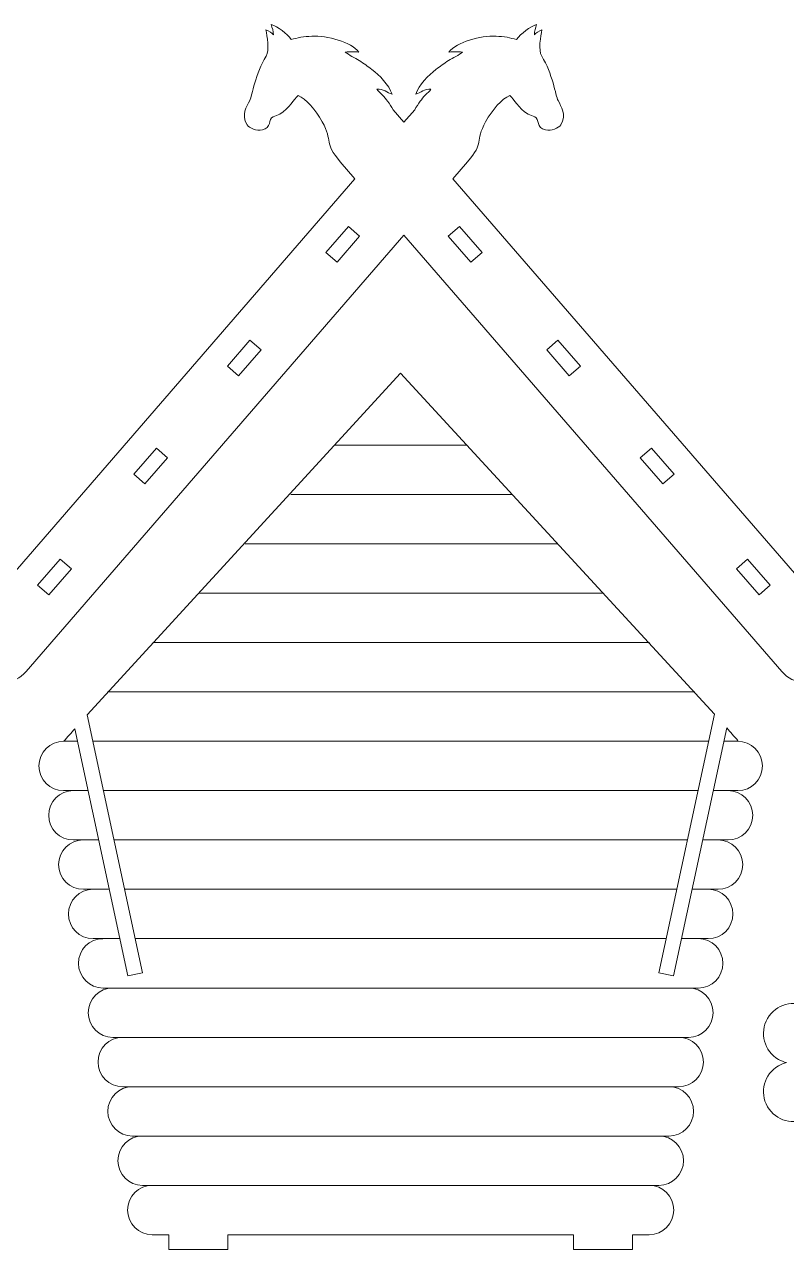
# Model space of a CAD drawing. Header units: millimetres. Extents: x 152 to 711, y -359 to 72.
# Drawn here: x 262.9 to 417.3, y -176.5 to 71.8 of the extents above; entities that cross this region are included whole.
import ezdxf

# ---------------------------------------------------------------- set-up
doc = ezdxf.new("R2010")
doc.units = ezdxf.units.MM
doc.header["$MEASUREMENT"] = 0
doc.layers.add('layer 1', color=7, linetype='Continuous')

msp = doc.modelspace()

# ---------------------------------------------------------------- linework, layer by layer
at = {"layer": 'layer 1', "color": 250, "lineweight": 20}
for points, knots in [([(341.9623, 54.5174), (341.9623, 54.5174), (339.7864, 52.0042), (339.7864, 52.0042), (339.7864, 52.0042), (339.7864, 52.0042), (337.6104, 54.5175), (337.6104, 54.5175), (337.6104, 54.5175), (337.2659, 55.1226), (336.8834, 55.701), (336.4678, 56.246), (336.4678, 56.246), (336.1497, 56.6633), (335.8528, 57.0861), (335.4569, 57.4825), (335.4569, 57.4825), (334.9662, 57.9737), (334.6144, 58.2082), (334.3272, 58.7066), (334.3272, 58.7066), (335.5585, 58.7201), (336.4356, 58.029), (337.3859, 57.6793), (337.3859, 57.6793), (336.7781, 59.5177), (334.7922, 61.5908), (333.3098, 62.6906), (333.3098, 62.6906), (332.4068, 63.3605), (331.6926, 63.8767), (330.7303, 64.5038), (330.7303, 64.5038), (329.8519, 65.076), (328.6418, 65.6205), (327.9085, 66.1741), (327.9085, 66.1741), (328.9759, 66.4073), (329.6535, 66.2425), (330.6603, 66.2208), (330.6603, 66.2208), (329.1253, 68.2167), (324.2448, 69.6007), (321.103, 69.4392), (321.103, 69.4392), (320.3542, 69.4006), (319.6243, 69.3359), (318.8842, 69.2147), (318.8842, 69.2147), (318.1842, 69.1), (317.604, 68.8495), (316.9735, 68.7963), (316.9735, 68.7963), (316.1024, 69.9047), (314.2183, 71.4159), (312.893, 71.806), (312.893, 71.806), (313.0811, 71.1296), (313.3783, 70.4198), (313.3388, 69.6812), (313.3388, 69.6812), (313.1526, 70.0541), (312.4161, 70.494), (311.8223, 70.7183), (311.8223, 70.7183), (312.0737, 69.5173), (312.6112, 66.5461), (311.8692, 65.3825), (311.8692, 65.3825), (309.677, 61.9449), (309.0717, 57.3988), (308.5391, 56.3719), (308.5391, 56.3719), (307.959, 55.2537), (306.7461, 53.4939), (307.997, 51.5011), (307.997, 51.5011), (308.4803, 50.7311), (309.9267, 50.2254), (311.103, 50.4399), (311.103, 50.4399), (313.0217, 50.7897), (312.237, 52.5978), (313.2941, 53.106), (313.2941, 53.106), (313.2941, 53.106), (314.6256, 53.6574), (314.6256, 53.6574), (314.6256, 53.6574), (316.6715, 54.8075), (317.4371, 56.7024), (318.3299, 57.4193), (318.3299, 57.4193), (319.9219, 56.762), (321.9028, 54.5284), (323.2267, 52.1084), (323.2267, 52.1084), (325.491, 47.9696), (323.4413, 47.9666), (326.8897, 43.9837), (326.8897, 43.9837), (326.8897, 43.9837), (329.8661, 40.5461), (329.8661, 40.5461), (329.8661, 40.5461), (329.8661, 40.5461), (251.8785, -49.5306), (251.8785, -49.5306), (251.8785, -49.5306), (249.5352, -52.2372), (249.8314, -56.356), (252.538, -58.6993), (252.538, -58.6993), (252.538, -58.6993), (254.0501, -60.0084), (254.0501, -60.0084), (254.0501, -60.0084), (256.7567, -62.3517), (260.8755, -62.0555), (263.2188, -59.3489), (263.2188, -59.3489), (263.2188, -59.3489), (339.7864, 29.0879), (339.7864, 29.0879), (339.7864, 29.0879), (339.7864, 29.0879), (416.354, -59.3488), (416.354, -59.3488), (416.354, -59.3488), (418.6973, -62.0554), (422.8161, -62.3517), (425.5227, -60.0083), (425.5227, -60.0083), (425.5227, -60.0083), (427.0348, -58.6992), (427.0348, -58.6992), (427.0348, -58.6992), (429.7414, -56.3559), (430.0376, -52.2371), (427.6943, -49.5305), (427.6943, -49.5305), (427.6943, -49.5305), (349.7068, 40.5461), (349.7068, 40.5461), (349.7068, 40.5461), (349.7068, 40.5461), (352.683, 43.9836), (352.683, 43.9836), (352.683, 43.9836), (356.1314, 47.9665), (354.0817, 47.9695), (356.346, 52.1083), (356.346, 52.1083), (357.6699, 54.5283), (359.6508, 56.7619), (361.2428, 57.4192), (361.2428, 57.4192), (362.1356, 56.7023), (362.9012, 54.8074), (364.9471, 53.6573), (364.9471, 53.6573), (364.9471, 53.6573), (366.2786, 53.1059), (366.2786, 53.1059), (366.2786, 53.1059), (367.3357, 52.5977), (366.551, 50.7896), (368.4697, 50.4398), (368.4697, 50.4398), (369.646, 50.2253), (371.0924, 50.731), (371.5757, 51.501), (371.5757, 51.501), (372.8266, 53.4938), (371.6137, 55.2536), (371.0336, 56.3718), (371.0336, 56.3718), (370.501, 57.3987), (369.8957, 61.9448), (367.7035, 65.3824), (367.7035, 65.3824), (366.9615, 66.546), (367.499, 69.5172), (367.7504, 70.7182), (367.7504, 70.7182), (367.1566, 70.4939), (366.4201, 70.054), (366.2339, 69.6811), (366.2339, 69.6811), (366.1944, 70.4197), (366.4916, 71.1295), (366.6797, 71.8059), (366.6797, 71.8059), (365.3544, 71.4158), (363.4703, 69.9046), (362.5992, 68.7962), (362.5992, 68.7962), (361.9687, 68.8494), (361.3885, 69.0999), (360.6885, 69.2146), (360.6885, 69.2146), (359.9484, 69.3358), (359.2185, 69.4005), (358.4697, 69.4391), (358.4697, 69.4391), (355.3279, 69.6006), (350.4474, 68.2166), (348.9124, 66.2207), (348.9124, 66.2207), (349.9192, 66.2424), (350.5968, 66.4072), (351.6642, 66.174), (351.6642, 66.174), (350.9309, 65.6204), (349.7208, 65.0759), (348.8424, 64.5037), (348.8424, 64.5037), (347.8801, 63.8766), (347.1659, 63.3604), (346.2629, 62.6905), (346.2629, 62.6905), (344.7805, 61.5907), (342.7946, 59.5176), (342.1868, 57.6792), (342.1868, 57.6792), (343.1371, 58.0289), (344.0142, 58.72), (345.2455, 58.7065), (345.2455, 58.7065), (344.9583, 58.2081), (344.6065, 57.9736), (344.1158, 57.4824), (344.1158, 57.4824), (343.7199, 57.086), (343.423, 56.6632), (343.1049, 56.2459), (343.1049, 56.2459), (342.6893, 55.7009), (342.3068, 55.1225), (341.9623, 54.5174)], [0, 0, 0, 0, 0.01639344, 0.01639344, 0.01639344, 0.01639344, 0.03278689, 0.03278689, 0.03278689, 0.03278689, 0.04918033, 0.04918033, 0.04918033, 0.04918033, 0.06557377, 0.06557377, 0.06557377, 0.06557377, 0.08196721, 0.08196721, 0.08196721, 0.08196721, 0.09836066, 0.09836066, 0.09836066, 0.09836066, 0.1147541, 0.1147541, 0.1147541, 0.1147541, 0.13114754, 0.13114754, 0.13114754, 0.13114754, 0.14754098, 0.14754098, 0.14754098, 0.14754098, 0.16393443, 0.16393443, 0.16393443, 0.16393443, 0.18032787, 0.18032787, 0.18032787, 0.18032787, 0.19672131, 0.19672131, 0.19672131, 0.19672131, 0.21311475, 0.21311475, 0.21311475, 0.21311475, 0.2295082, 0.2295082, 0.2295082, 0.2295082, 0.24590164, 0.24590164, 0.24590164, 0.24590164, 0.26229508, 0.26229508, 0.26229508, 0.26229508, 0.27868852, 0.27868852, 0.27868852, 0.27868852, 0.29508197, 0.29508197, 0.29508197, 0.29508197, 0.31147541, 0.31147541, 0.31147541, 0.31147541, 0.32786885, 0.32786885, 0.32786885, 0.32786885, 0.3442623, 0.3442623, 0.3442623, 0.3442623, 0.36065574, 0.36065574, 0.36065574, 0.36065574, 0.37704918, 0.37704918, 0.37704918, 0.37704918, 0.39344262, 0.39344262, 0.39344262, 0.39344262, 0.40983607, 0.40983607, 0.40983607, 0.40983607, 0.42622951, 0.42622951, 0.42622951, 0.42622951, 0.44262295, 0.44262295, 0.44262295, 0.44262295, 0.45901639, 0.45901639, 0.45901639, 0.45901639, 0.47540984, 0.47540984, 0.47540984, 0.47540984, 0.49180328, 0.49180328, 0.49180328, 0.49180328, 0.50819672, 0.50819672, 0.50819672, 0.50819672, 0.52459016, 0.52459016, 0.52459016, 0.52459016, 0.54098361, 0.54098361, 0.54098361, 0.54098361, 0.55737705, 0.55737705, 0.55737705, 0.55737705, 0.57377049, 0.57377049, 0.57377049, 0.57377049, 0.59016393, 0.59016393, 0.59016393, 0.59016393, 0.60655738, 0.60655738, 0.60655738, 0.60655738, 0.62295082, 0.62295082, 0.62295082, 0.62295082, 0.63934426, 0.63934426, 0.63934426, 0.63934426, 0.6557377, 0.6557377, 0.6557377, 0.6557377, 0.67213115, 0.67213115, 0.67213115, 0.67213115, 0.68852459, 0.68852459, 0.68852459, 0.68852459, 0.70491803, 0.70491803, 0.70491803, 0.70491803, 0.72131148, 0.72131148, 0.72131148, 0.72131148, 0.73770492, 0.73770492, 0.73770492, 0.73770492, 0.75409836, 0.75409836, 0.75409836, 0.75409836, 0.7704918, 0.7704918, 0.7704918, 0.7704918, 0.78688525, 0.78688525, 0.78688525, 0.78688525, 0.80327869, 0.80327869, 0.80327869, 0.80327869, 0.81967213, 0.81967213, 0.81967213, 0.81967213, 0.83606557, 0.83606557, 0.83606557, 0.83606557, 0.85245902, 0.85245902, 0.85245902, 0.85245902, 0.86885246, 0.86885246, 0.86885246, 0.86885246, 0.8852459, 0.8852459, 0.8852459, 0.8852459, 0.90163934, 0.90163934, 0.90163934, 0.90163934, 0.91803279, 0.91803279, 0.91803279, 0.91803279, 0.93442623, 0.93442623, 0.93442623, 0.93442623, 0.95081967, 0.95081967, 0.95081967, 0.95081967, 0.96721311, 0.96721311, 0.96721311, 0.96721311, 1, 1, 1, 1]), ([(323.9624, 25.5915), (323.9624, 25.5915), (326.2305, 23.6278), (326.2305, 23.6278), (326.2305, 23.6278), (326.2305, 23.6278), (330.8124, 28.9199), (330.8124, 28.9199), (330.8124, 28.9199), (330.8124, 28.9199), (328.5443, 30.8836), (328.5443, 30.8836), (328.5443, 30.8836), (328.5443, 30.8836), (323.9624, 25.5915), (323.9624, 25.5915)], [0, 0, 0, 0, 0.2, 0.2, 0.2, 0.2, 0.4, 0.4, 0.4, 0.4, 0.6, 0.6, 0.6, 0.6, 1, 1, 1, 1]), ([(355.61, 25.5915), (355.61, 25.5915), (353.3419, 23.6278), (353.3419, 23.6278), (353.3419, 23.6278), (353.3419, 23.6278), (348.76, 28.9199), (348.76, 28.9199), (348.76, 28.9199), (348.76, 28.9199), (351.0281, 30.8836), (351.0281, 30.8836), (351.0281, 30.8836), (351.0281, 30.8836), (355.61, 25.5915), (355.61, 25.5915)], [0, 0, 0, 0, 0.2, 0.2, 0.2, 0.2, 0.4, 0.4, 0.4, 0.4, 0.6, 0.6, 0.6, 0.6, 1, 1, 1, 1]), ([(304.0152, 2.5523), (304.0152, 2.5523), (306.2833, 0.5886), (306.2833, 0.5886), (306.2833, 0.5886), (306.2833, 0.5886), (310.8652, 5.8807), (310.8652, 5.8807), (310.8652, 5.8807), (310.8652, 5.8807), (308.5971, 7.8444), (308.5971, 7.8444), (308.5971, 7.8444), (308.5971, 7.8444), (304.0152, 2.5523), (304.0152, 2.5523)], [0, 0, 0, 0, 0.2, 0.2, 0.2, 0.2, 0.4, 0.4, 0.4, 0.4, 0.6, 0.6, 0.6, 0.6, 1, 1, 1, 1]), ([(375.5572, 2.5523), (375.5572, 2.5523), (373.2891, 0.5886), (373.2891, 0.5886), (373.2891, 0.5886), (373.2891, 0.5886), (368.7072, 5.8807), (368.7072, 5.8807), (368.7072, 5.8807), (368.7072, 5.8807), (370.9753, 7.8444), (370.9753, 7.8444), (370.9753, 7.8444), (370.9753, 7.8444), (375.5572, 2.5523), (375.5572, 2.5523)], [0, 0, 0, 0, 0.2, 0.2, 0.2, 0.2, 0.4, 0.4, 0.4, 0.4, 0.6, 0.6, 0.6, 0.6, 1, 1, 1, 1]), ([(285.0485, -19.3545), (285.0485, -19.3545), (287.3166, -21.3182), (287.3166, -21.3182), (287.3166, -21.3182), (287.3166, -21.3182), (291.8985, -16.0261), (291.8985, -16.0261), (291.8985, -16.0261), (291.8985, -16.0261), (289.6304, -14.0624), (289.6304, -14.0624), (289.6304, -14.0624), (289.6304, -14.0624), (285.0485, -19.3545), (285.0485, -19.3545)], [0, 0, 0, 0, 0.2, 0.2, 0.2, 0.2, 0.4, 0.4, 0.4, 0.4, 0.6, 0.6, 0.6, 0.6, 1, 1, 1, 1]), ([(394.5239, -19.3545), (394.5239, -19.3545), (392.2558, -21.3182), (392.2558, -21.3182), (392.2558, -21.3182), (392.2558, -21.3182), (387.6739, -16.0261), (387.6739, -16.0261), (387.6739, -16.0261), (387.6739, -16.0261), (389.942, -14.0624), (389.942, -14.0624), (389.942, -14.0624), (389.942, -14.0624), (394.5239, -19.3545), (394.5239, -19.3545)], [0, 0, 0, 0, 0.2, 0.2, 0.2, 0.2, 0.4, 0.4, 0.4, 0.4, 0.6, 0.6, 0.6, 0.6, 1, 1, 1, 1]), ([(265.5651, -41.858), (265.5651, -41.858), (267.8332, -43.8217), (267.8332, -43.8217), (267.8332, -43.8217), (267.8332, -43.8217), (272.4151, -38.5296), (272.4151, -38.5296), (272.4151, -38.5296), (272.4151, -38.5296), (270.147, -36.5659), (270.147, -36.5659), (270.147, -36.5659), (270.147, -36.5659), (265.5651, -41.858), (265.5651, -41.858)], [0, 0, 0, 0, 0.2, 0.2, 0.2, 0.2, 0.4, 0.4, 0.4, 0.4, 0.6, 0.6, 0.6, 0.6, 1, 1, 1, 1]), ([(414.0073, -41.858), (414.0073, -41.858), (411.7392, -43.8217), (411.7392, -43.8217), (411.7392, -43.8217), (411.7392, -43.8217), (407.1573, -38.5296), (407.1573, -38.5296), (407.1573, -38.5296), (407.1573, -38.5296), (409.4254, -36.5659), (409.4254, -36.5659), (409.4254, -36.5659), (409.4254, -36.5659), (414.0073, -41.858), (414.0073, -41.858)], [0, 0, 0, 0, 0.2, 0.2, 0.2, 0.2, 0.4, 0.4, 0.4, 0.4, 0.6, 0.6, 0.6, 0.6, 1, 1, 1, 1])]:
    msp.add_open_spline(points, degree=3, knots=knots, dxfattribs=at)
at = {"layer": 'layer 1', "color": 250, "lineweight": 9}
msp.add_open_spline([(290.8011, -173.4767), (290.8011, -173.4767), (292.1286, -173.4767), (292.1286, -173.4767), (292.1286, -173.4767), (292.1286, -173.4767), (292.1286, -176.4767), (292.1286, -176.4767), (292.1286, -176.4767), (292.1286, -176.4767), (304.1286, -176.4767), (304.1286, -176.4767), (304.1286, -176.4767), (304.1286, -176.4767), (304.1286, -173.4767), (304.1286, -173.4767), (304.1286, -173.4767), (304.1286, -173.4767), (374.1286, -173.4767), (374.1286, -173.4767), (374.1286, -173.4767), (374.1286, -173.4767), (374.1286, -176.4767), (374.1286, -176.4767), (374.1286, -176.4767), (374.1286, -176.4767), (386.1286, -176.4767), (386.1286, -176.4767), (386.1286, -176.4767), (386.1286, -176.4767), (386.1286, -173.4767), (386.1286, -173.4767), (386.1286, -173.4767), (386.1286, -173.4767), (389.458, -173.4767), (389.458, -173.4767), (389.458, -173.4767), (392.2118, -173.4767), (394.458, -171.2306), (394.458, -168.4767), (394.458, -168.4767), (394.458, -165.7228), (392.2119, -163.4767), (389.458, -163.4767), (389.458, -163.4767), (389.458, -163.4767), (391.4376, -163.4767), (391.4376, -163.4767), (391.4376, -163.4767), (394.1914, -163.4767), (396.4376, -161.2306), (396.4376, -158.4767), (396.4376, -158.4767), (396.4376, -155.7228), (394.1915, -153.4767), (391.4376, -153.4767), (391.4376, -153.4767), (391.4376, -153.4767), (393.4701, -153.4767), (393.4701, -153.4767), (393.4701, -153.4767), (396.2239, -153.4767), (398.4701, -151.2306), (398.4701, -148.4767), (398.4701, -148.4767), (398.4701, -145.7228), (396.224, -143.4767), (393.4701, -143.4767), (393.4701, -143.4767), (393.4701, -143.4767), (395.4497, -143.4767), (395.4497, -143.4767), (395.4497, -143.4767), (398.2035, -143.4767), (400.4497, -141.2306), (400.4497, -138.4767), (400.4497, -138.4767), (400.4497, -135.7228), (398.2036, -133.4767), (395.4497, -133.4767), (395.4497, -133.4767), (395.4497, -133.4767), (397.4349, -133.4767), (397.4349, -133.4767), (397.4349, -133.4767), (400.1887, -133.4767), (402.4349, -131.2306), (402.4349, -128.4767), (402.4349, -128.4767), (402.4349, -125.7228), (400.1888, -123.4767), (397.4349, -123.4767), (397.4349, -123.4767), (397.4349, -123.4767), (399.4145, -123.4767), (399.4145, -123.4767), (399.4145, -123.4767), (402.1683, -123.4767), (404.4145, -121.2306), (404.4145, -118.4767), (404.4145, -118.4767), (404.4145, -115.7228), (402.1684, -113.4767), (399.4145, -113.4767), (399.4145, -113.4767), (399.4145, -113.4767), (401.447, -113.4767), (401.447, -113.4767), (401.447, -113.4767), (404.2008, -113.4767), (406.447, -111.2306), (406.447, -108.4767), (406.447, -108.4767), (406.447, -105.7228), (404.2009, -103.4767), (401.447, -103.4767), (401.447, -103.4767), (401.447, -103.4767), (403.4266, -103.4767), (403.4266, -103.4767), (403.4266, -103.4767), (406.1804, -103.4767), (408.4266, -101.2306), (408.4266, -98.4767), (408.4266, -98.4767), (408.4266, -95.7228), (406.1805, -93.4767), (403.4266, -93.4767), (403.4266, -93.4767), (403.4266, -93.4767), (405.4486, -93.4767), (405.4486, -93.4767), (405.4486, -93.4767), (408.2024, -93.4767), (410.4486, -91.2306), (410.4486, -88.4767), (410.4486, -88.4767), (410.4486, -85.7228), (408.2025, -83.4767), (405.4486, -83.4767), (405.4486, -83.4767), (405.4486, -83.4767), (407.4282, -83.4767), (407.4282, -83.4767), (407.4282, -83.4767), (410.182, -83.4767), (412.4282, -81.2306), (412.4282, -78.4767), (412.4282, -78.4767), (412.4282, -75.7196), (410.1928, -73.4767), (407.396, -73.4767), (407.396, -73.4767), (407.396, -73.4767), (407.4278, -73.3179), (407.4278, -73.3179), (407.4278, -73.3179), (406.686, -72.4623), (405.9387, -71.6066), (405.1871, -70.7508), (405.1871, -70.7508), (405.1871, -70.7508), (394.3901, -121.0319), (394.3901, -121.0319), (394.3901, -121.0319), (394.3901, -121.0319), (391.4565, -120.4023), (391.4565, -120.4023), (391.4565, -120.4023), (391.4565, -120.4023), (402.718, -67.958), (402.718, -67.958), (402.718, -67.958), (402.718, -67.958), (339.1176, 1.1618), (339.1176, 1.1618), (339.1176, 1.1618), (339.1176, 1.1618), (275.579, -68.1265), (275.579, -68.1265), (275.579, -68.1265), (275.579, -68.1265), (286.8043, -120.4023), (286.8043, -120.4023), (286.8043, -120.4023), (286.8043, -120.4023), (283.8707, -121.0319), (283.8707, -121.0319), (283.8707, -121.0319), (283.8707, -121.0319), (273.11, -70.9197), (273.11, -70.9197), (273.11, -70.9197), (272.3615, -71.7722), (271.6173, -72.6245), (270.8788, -73.4767), (270.8788, -73.4767), (268.0643, -73.4767), (265.833, -75.7178), (265.833, -78.4767), (265.833, -78.4767), (265.833, -81.2306), (268.0792, -83.4767), (270.833, -83.4767), (270.833, -83.4767), (270.833, -83.4767), (272.8126, -83.4767), (272.8126, -83.4767), (272.8126, -83.4767), (270.0587, -83.4767), (267.8126, -85.7228), (267.8126, -88.4767), (267.8126, -88.4767), (267.8126, -91.2306), (270.0588, -93.4767), (272.8126, -93.4767), (272.8126, -93.4767), (272.8126, -93.4767), (274.8183, -93.4769), (274.8183, -93.4769), (274.8183, -93.4769), (272.0719, -93.4858), (269.8346, -95.7283), (269.8346, -98.4767), (269.8346, -98.4767), (269.8346, -101.2306), (272.0808, -103.4767), (274.8346, -103.4767), (274.8346, -103.4767), (274.8346, -103.4767), (276.8142, -103.4767), (276.8142, -103.4767), (276.8142, -103.4767), (274.0603, -103.4767), (271.8142, -105.7228), (271.8142, -108.4767), (271.8142, -108.4767), (271.8142, -111.2306), (274.0604, -113.4767), (276.8142, -113.4767), (276.8142, -113.4767), (276.8142, -113.4767), (278.814, -113.4767), (278.814, -113.4767), (278.814, -113.4767), (278.814, -113.4767), (278.8141, -113.4771), (278.8141, -113.4771), (278.8141, -113.4771), (276.0751, -113.4948), (273.8467, -115.7337), (273.8467, -118.4767), (273.8467, -118.4767), (273.8467, -121.2306), (276.0929, -123.4767), (278.8467, -123.4767), (278.8467, -123.4767), (278.8467, -123.4767), (280.8119, -123.4769), (280.8119, -123.4769), (280.8119, -123.4769), (278.0646, -123.4848), (275.8263, -125.7276), (275.8263, -128.4767), (275.8263, -128.4767), (275.8263, -131.2306), (278.0725, -133.4767), (280.8263, -133.4767), (280.8263, -133.4767), (280.8263, -133.4767), (282.8097, -133.4767), (282.8097, -133.4767), (282.8097, -133.4767), (280.0566, -133.4777), (277.8115, -135.7234), (277.8115, -138.4767), (277.8115, -138.4767), (277.8115, -141.2306), (280.0577, -143.4767), (282.8115, -143.4767), (282.8115, -143.4767), (282.8115, -143.4767), (284.7911, -143.4767), (284.7911, -143.4767), (284.7911, -143.4767), (282.0372, -143.4767), (279.7911, -145.7228), (279.7911, -148.4767), (279.7911, -148.4767), (279.7911, -151.2306), (282.0373, -153.4767), (284.7911, -153.4767), (284.7911, -153.4767), (284.7911, -153.4767), (286.8055, -153.4769), (286.8055, -153.4769), (286.8055, -153.4769), (284.0599, -153.4868), (281.8236, -155.7289), (281.8236, -158.4767), (281.8236, -158.4767), (281.8236, -161.2306), (284.0698, -163.4767), (286.8236, -163.4767), (286.8236, -163.4767), (286.8236, -163.4767), (288.8032, -163.4767), (288.8032, -163.4767), (288.8032, -163.4767), (286.0493, -163.4767), (283.8032, -165.7228), (283.8032, -168.4767), (283.8032, -168.4767), (283.8032, -171.2306), (286.0494, -173.4767), (288.8032, -173.4767), (288.8032, -173.4767), (288.8032, -173.4767), (290.8011, -173.4767), (290.8011, -173.4767)], degree=3, knots=[0, 0, 0, 0, 0.01234568, 0.01234568, 0.01234568, 0.01234568, 0.02469136, 0.02469136, 0.02469136, 0.02469136, 0.03703704, 0.03703704, 0.03703704, 0.03703704, 0.04938272, 0.04938272, 0.04938272, 0.04938272, 0.0617284, 0.0617284, 0.0617284, 0.0617284, 0.07407407, 0.07407407, 0.07407407, 0.07407407, 0.08641975, 0.08641975, 0.08641975, 0.08641975, 0.09876543, 0.09876543, 0.09876543, 0.09876543, 0.11111111, 0.11111111, 0.11111111, 0.11111111, 0.12345679, 0.12345679, 0.12345679, 0.12345679, 0.13580247, 0.13580247, 0.13580247, 0.13580247, 0.14814815, 0.14814815, 0.14814815, 0.14814815, 0.16049383, 0.16049383, 0.16049383, 0.16049383, 0.17283951, 0.17283951, 0.17283951, 0.17283951, 0.18518519, 0.18518519, 0.18518519, 0.18518519, 0.19753086, 0.19753086, 0.19753086, 0.19753086, 0.20987654, 0.20987654, 0.20987654, 0.20987654, 0.22222222, 0.22222222, 0.22222222, 0.22222222, 0.2345679, 0.2345679, 0.2345679, 0.2345679, 0.24691358, 0.24691358, 0.24691358, 0.24691358, 0.25925926, 0.25925926, 0.25925926, 0.25925926, 0.27160494, 0.27160494, 0.27160494, 0.27160494, 0.28395062, 0.28395062, 0.28395062, 0.28395062, 0.2962963, 0.2962963, 0.2962963, 0.2962963, 0.30864198, 0.30864198, 0.30864198, 0.30864198, 0.32098765, 0.32098765, 0.32098765, 0.32098765, 0.33333333, 0.33333333, 0.33333333, 0.33333333, 0.34567901, 0.34567901, 0.34567901, 0.34567901, 0.35802469, 0.35802469, 0.35802469, 0.35802469, 0.37037037, 0.37037037, 0.37037037, 0.37037037, 0.38271605, 0.38271605, 0.38271605, 0.38271605, 0.39506173, 0.39506173, 0.39506173, 0.39506173, 0.40740741, 0.40740741, 0.40740741, 0.40740741, 0.41975309, 0.41975309, 0.41975309, 0.41975309, 0.43209877, 0.43209877, 0.43209877, 0.43209877, 0.44444444, 0.44444444, 0.44444444, 0.44444444, 0.45679012, 0.45679012, 0.45679012, 0.45679012, 0.4691358, 0.4691358, 0.4691358, 0.4691358, 0.48148148, 0.48148148, 0.48148148, 0.48148148, 0.49382716, 0.49382716, 0.49382716, 0.49382716, 0.50617284, 0.50617284, 0.50617284, 0.50617284, 0.51851852, 0.51851852, 0.51851852, 0.51851852, 0.5308642, 0.5308642, 0.5308642, 0.5308642, 0.54320988, 0.54320988, 0.54320988, 0.54320988, 0.55555556, 0.55555556, 0.55555556, 0.55555556, 0.56790123, 0.56790123, 0.56790123, 0.56790123, 0.58024691, 0.58024691, 0.58024691, 0.58024691, 0.59259259, 0.59259259, 0.59259259, 0.59259259, 0.60493827, 0.60493827, 0.60493827, 0.60493827, 0.61728395, 0.61728395, 0.61728395, 0.61728395, 0.62962963, 0.62962963, 0.62962963, 0.62962963, 0.64197531, 0.64197531, 0.64197531, 0.64197531, 0.65432099, 0.65432099, 0.65432099, 0.65432099, 0.66666667, 0.66666667, 0.66666667, 0.66666667, 0.67901235, 0.67901235, 0.67901235, 0.67901235, 0.69135802, 0.69135802, 0.69135802, 0.69135802, 0.7037037, 0.7037037, 0.7037037, 0.7037037, 0.71604938, 0.71604938, 0.71604938, 0.71604938, 0.72839506, 0.72839506, 0.72839506, 0.72839506, 0.74074074, 0.74074074, 0.74074074, 0.74074074, 0.75308642, 0.75308642, 0.75308642, 0.75308642, 0.7654321, 0.7654321, 0.7654321, 0.7654321, 0.77777778, 0.77777778, 0.77777778, 0.77777778, 0.79012346, 0.79012346, 0.79012346, 0.79012346, 0.80246914, 0.80246914, 0.80246914, 0.80246914, 0.81481481, 0.81481481, 0.81481481, 0.81481481, 0.82716049, 0.82716049, 0.82716049, 0.82716049, 0.83950617, 0.83950617, 0.83950617, 0.83950617, 0.85185185, 0.85185185, 0.85185185, 0.85185185, 0.86419753, 0.86419753, 0.86419753, 0.86419753, 0.87654321, 0.87654321, 0.87654321, 0.87654321, 0.88888889, 0.88888889, 0.88888889, 0.88888889, 0.90123457, 0.90123457, 0.90123457, 0.90123457, 0.91358025, 0.91358025, 0.91358025, 0.91358025, 0.92592593, 0.92592593, 0.92592593, 0.92592593, 0.9382716, 0.9382716, 0.9382716, 0.9382716, 0.95061728, 0.95061728, 0.95061728, 0.95061728, 0.96296296, 0.96296296, 0.96296296, 0.96296296, 0.97530864, 0.97530864, 0.97530864, 0.97530864, 1, 1, 1, 1], dxfattribs=at)
at = {"layer": 'layer 1', "color": 242, "lineweight": 20}
for points in [[(325.763, -13.4767), (325.763, -13.4767), (352.5927, -13.4767), (352.5927, -13.4767)], [(316.8612, -23.4767), (316.8612, -23.4767), (361.5489, -23.4767), (361.5489, -23.4767)], [(307.6538, -33.4767), (307.6538, -33.4767), (370.7868, -33.4767), (370.7868, -33.4767)], [(298.2972, -43.4767), (298.2972, -43.4767), (380.1566, -43.4767), (380.1566, -43.4767)], [(288.9459, -53.4767), (288.9459, -53.4767), (389.509, -53.4767), (389.509, -53.4767)], [(279.7549, -63.4767), (279.7549, -63.4767), (398.695, -63.4767), (398.695, -63.4767)], [(270.8788, -73.4767), (270.8788, -73.4767), (273.6591, -73.4767), (273.6591, -73.4767)], [(276.7279, -73.4767), (276.7279, -73.4767), (401.533, -73.4767), (401.533, -73.4767)], [(278.8752, -83.4767), (278.8752, -83.4767), (399.3856, -83.4767), (399.3856, -83.4767)], [(281.0225, -93.4767), (281.0225, -93.4767), (397.2383, -93.4767), (397.2383, -93.4767)], [(283.1698, -103.4767), (283.1698, -103.4767), (395.091, -103.4767), (395.091, -103.4767)], [(285.3172, -113.4767), (285.3172, -113.4767), (392.9437, -113.4767), (392.9437, -113.4767)]]:
    msp.add_open_spline(points, degree=3, dxfattribs=at)
for points, knots in [([(404.6018, -73.4767), (404.6018, -73.4767), (407.396, -73.4767), (407.396, -73.4767), (407.396, -73.4767), (407.396, -73.4767), (407.4282, -73.4767), (407.4282, -73.4767)], [0, 0, 0, 0, 0.33333333, 0.33333333, 0.33333333, 0.33333333, 1, 1, 1, 1]), ([(270.8788, -83.4767), (270.8788, -83.4767), (272.8126, -83.4767), (272.8126, -83.4767), (272.8126, -83.4767), (272.8126, -83.4767), (275.8064, -83.4767), (275.8064, -83.4767)], [0, 0, 0, 0, 0.33333333, 0.33333333, 0.33333333, 0.33333333, 1, 1, 1, 1]), ([(402.4544, -83.4767), (402.4544, -83.4767), (405.4486, -83.4767), (405.4486, -83.4767), (405.4486, -83.4767), (405.4486, -83.4767), (407.4282, -83.4767), (407.4282, -83.4767)], [0, 0, 0, 0, 0.33333333, 0.33333333, 0.33333333, 0.33333333, 1, 1, 1, 1]), ([(272.8126, -93.4767), (272.8126, -93.4767), (274.8183, -93.4767), (274.8183, -93.4767), (274.8183, -93.4767), (274.8183, -93.4767), (277.9537, -93.4767), (277.9537, -93.4767)], [0, 0, 0, 0, 0.33333333, 0.33333333, 0.33333333, 0.33333333, 1, 1, 1, 1]), ([(400.3071, -93.4767), (400.3071, -93.4767), (403.4266, -93.4767), (403.4266, -93.4767), (403.4266, -93.4767), (403.4266, -93.4767), (405.4486, -93.4767), (405.4486, -93.4767)], [0, 0, 0, 0, 0.33333333, 0.33333333, 0.33333333, 0.33333333, 1, 1, 1, 1]), ([(274.8346, -103.4767), (274.8346, -103.4767), (276.8142, -103.4767), (276.8142, -103.4767), (276.8142, -103.4767), (276.8142, -103.4767), (280.101, -103.4767), (280.101, -103.4767)], [0, 0, 0, 0, 0.33333333, 0.33333333, 0.33333333, 0.33333333, 1, 1, 1, 1]), ([(398.1598, -103.4767), (398.1598, -103.4767), (401.447, -103.4767), (401.447, -103.4767), (401.447, -103.4767), (401.447, -103.4767), (403.4266, -103.4767), (403.4266, -103.4767)], [0, 0, 0, 0, 0.33333333, 0.33333333, 0.33333333, 0.33333333, 1, 1, 1, 1]), ([(276.8142, -113.4767), (276.8142, -113.4767), (278.814, -113.4767), (278.814, -113.4767), (278.814, -113.4767), (278.814, -113.4767), (282.2484, -113.4767), (282.2484, -113.4767)], [0, 0, 0, 0, 0.33333333, 0.33333333, 0.33333333, 0.33333333, 1, 1, 1, 1]), ([(396.0124, -113.4767), (396.0124, -113.4767), (399.4145, -113.4767), (399.4145, -113.4767), (399.4145, -113.4767), (399.4145, -113.4767), (401.447, -113.4767), (401.447, -113.4767)], [0, 0, 0, 0, 0.33333333, 0.33333333, 0.33333333, 0.33333333, 1, 1, 1, 1]), ([(278.8467, -123.4767), (278.8467, -123.4767), (280.8119, -123.4767), (280.8119, -123.4767), (280.8119, -123.4767), (280.8119, -123.4767), (397.4349, -123.4767), (397.4349, -123.4767), (397.4349, -123.4767), (397.4349, -123.4767), (399.4145, -123.4767), (399.4145, -123.4767)], [0, 0, 0, 0, 0.25, 0.25, 0.25, 0.25, 0.5, 0.5, 0.5, 0.5, 1, 1, 1, 1]), ([(280.8263, -133.4767), (280.8263, -133.4767), (282.8097, -133.4767), (282.8097, -133.4767), (282.8097, -133.4767), (282.8097, -133.4767), (395.4497, -133.4767), (395.4497, -133.4767), (395.4497, -133.4767), (395.4497, -133.4767), (397.4349, -133.4767), (397.4349, -133.4767)], [0, 0, 0, 0, 0.25, 0.25, 0.25, 0.25, 0.5, 0.5, 0.5, 0.5, 1, 1, 1, 1]), ([(282.8115, -143.4767), (282.8115, -143.4767), (284.7911, -143.4767), (284.7911, -143.4767), (284.7911, -143.4767), (284.7911, -143.4767), (393.4701, -143.4767), (393.4701, -143.4767), (393.4701, -143.4767), (393.4701, -143.4767), (395.4497, -143.4767), (395.4497, -143.4767)], [0, 0, 0, 0, 0.25, 0.25, 0.25, 0.25, 0.5, 0.5, 0.5, 0.5, 1, 1, 1, 1]), ([(284.7911, -153.4767), (284.7911, -153.4767), (286.8055, -153.4767), (286.8055, -153.4767), (286.8055, -153.4767), (286.8055, -153.4767), (391.4376, -153.4767), (391.4376, -153.4767), (391.4376, -153.4767), (391.4376, -153.4767), (393.4701, -153.4767), (393.4701, -153.4767)], [0, 0, 0, 0, 0.25, 0.25, 0.25, 0.25, 0.5, 0.5, 0.5, 0.5, 1, 1, 1, 1]), ([(286.8236, -163.4767), (286.8236, -163.4767), (288.8032, -163.4767), (288.8032, -163.4767), (288.8032, -163.4767), (288.8032, -163.4767), (389.458, -163.4767), (389.458, -163.4767), (389.458, -163.4767), (389.458, -163.4767), (391.4376, -163.4767), (391.4376, -163.4767)], [0, 0, 0, 0, 0.25, 0.25, 0.25, 0.25, 0.5, 0.5, 0.5, 0.5, 1, 1, 1, 1])]:
    msp.add_open_spline(points, degree=3, knots=knots, dxfattribs=at)
at = {"layer": 'layer 1', "color": 2, "lineweight": 9}
msp.add_open_spline([(428.9151, -120.7285), (432.2651, -120.7285), (434.9802, -123.4443), (434.9802, -126.7939), (434.9802, -126.7939), (434.9802, -127.3949), (434.8925, -127.9756), (434.7296, -128.5238), (434.7296, -128.5238), (435.1231, -128.1087), (435.5819, -127.7426), (436.1023, -127.442), (436.1023, -127.442), (439.0033, -125.7667), (442.7132, -126.7607), (444.3881, -129.6618), (444.3881, -129.6618), (446.0624, -132.5628), (445.0684, -136.2723), (442.1677, -137.9473), (442.1677, -137.9473), (441.6473, -138.2479), (441.1001, -138.4616), (440.5445, -138.595), (440.5445, -138.595), (441.1001, -138.7284), (441.6473, -138.9421), (442.1677, -139.2427), (442.1677, -139.2427), (445.0687, -140.9177), (446.0628, -144.6272), (444.3881, -147.5282), (444.3881, -147.5282), (442.7132, -150.4293), (439.0033, -151.423), (436.1023, -149.748), (436.1023, -149.748), (435.5819, -149.4477), (435.1231, -149.0813), (434.7296, -148.6662), (434.7296, -148.6662), (434.8925, -149.2147), (434.9802, -149.7951), (434.9802, -150.3964), (434.9802, -150.3964), (434.9802, -153.7457), (432.2651, -156.4615), (428.9151, -156.4615), (428.9151, -156.4615), (425.5651, -156.4615), (422.85, -153.7457), (422.85, -150.3961), (422.85, -150.3961), (422.85, -149.7951), (422.9377, -149.2147), (423.1006, -148.6662), (423.1006, -148.6662), (422.7071, -149.0813), (422.2483, -149.4477), (421.7279, -149.748), (421.7279, -149.748), (418.8269, -151.4233), (415.117, -150.4293), (413.4421, -147.5282), (413.4421, -147.5282), (411.7678, -144.6272), (412.7618, -140.9177), (415.6625, -139.2427), (415.6625, -139.2427), (416.1829, -138.9421), (416.7301, -138.7284), (417.2857, -138.595), (417.2857, -138.595), (416.7301, -138.4616), (416.1829, -138.2479), (415.6625, -137.9473), (415.6625, -137.9473), (412.7615, -136.2723), (411.7674, -132.5628), (413.4421, -129.6618), (413.4421, -129.6618), (415.117, -126.7607), (418.8269, -125.767), (421.7279, -127.442), (421.7279, -127.442), (422.2483, -127.7426), (422.7071, -128.109), (423.1006, -128.5238), (423.1006, -128.5238), (422.9377, -127.9756), (422.85, -127.3949), (422.85, -126.7936), (422.85, -126.7936), (422.85, -123.4443), (425.5651, -120.7285), (428.9151, -120.7285)], degree=3, knots=[0, 0, 0, 0, 0.04, 0.04, 0.04, 0.04, 0.08, 0.08, 0.08, 0.08, 0.12, 0.12, 0.12, 0.12, 0.16, 0.16, 0.16, 0.16, 0.2, 0.2, 0.2, 0.2, 0.24, 0.24, 0.24, 0.24, 0.28, 0.28, 0.28, 0.28, 0.32, 0.32, 0.32, 0.32, 0.36, 0.36, 0.36, 0.36, 0.4, 0.4, 0.4, 0.4, 0.44, 0.44, 0.44, 0.44, 0.48, 0.48, 0.48, 0.48, 0.52, 0.52, 0.52, 0.52, 0.56, 0.56, 0.56, 0.56, 0.6, 0.6, 0.6, 0.6, 0.64, 0.64, 0.64, 0.64, 0.68, 0.68, 0.68, 0.68, 0.72, 0.72, 0.72, 0.72, 0.76, 0.76, 0.76, 0.76, 0.8, 0.8, 0.8, 0.8, 0.84, 0.84, 0.84, 0.84, 0.88, 0.88, 0.88, 0.88, 0.92, 0.92, 0.92, 0.92, 1, 1, 1, 1], dxfattribs=at)

doc.saveas('drawing.dxf')
